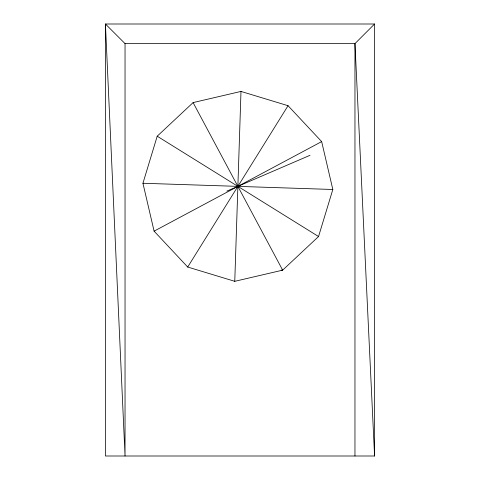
<?xml version="1.0" encoding="UTF-8"?>
<svg xmlns="http://www.w3.org/2000/svg" width="480" height="480" viewBox="0 0 480 480"><rect width="100%" height="100%" fill="white"/><g stroke="black" fill="none" stroke-linecap="round" stroke-linejoin="round"><path stroke-width="0.72" d="M234.768 281.316L240.99 91.428L193.104 102.594L157.212 136.206L142.938 183.264L154.098 231.15L187.71 267.042L234.768 281.316L282.654 270.156L318.546 236.538L332.826 189.486L321.66 141.6L288.048 105.708L240.99 91.428M187.71 267.042L288.048 105.708M374.574 24L374.574 456L105.426 456L105.426 24L374.574 24L354.96 43.614L354.96 456M154.098 231.15L321.66 141.6M226.83 191.13L310.02 155.304M125.04 43.614L125.04 456L105.426 24L125.04 43.614L354.96 43.614L374.574 456M142.938 183.264L332.826 189.486M281.16 270.102L282.654 270.156L193.104 102.594M157.212 136.206L318.546 236.538"/></g></svg>
